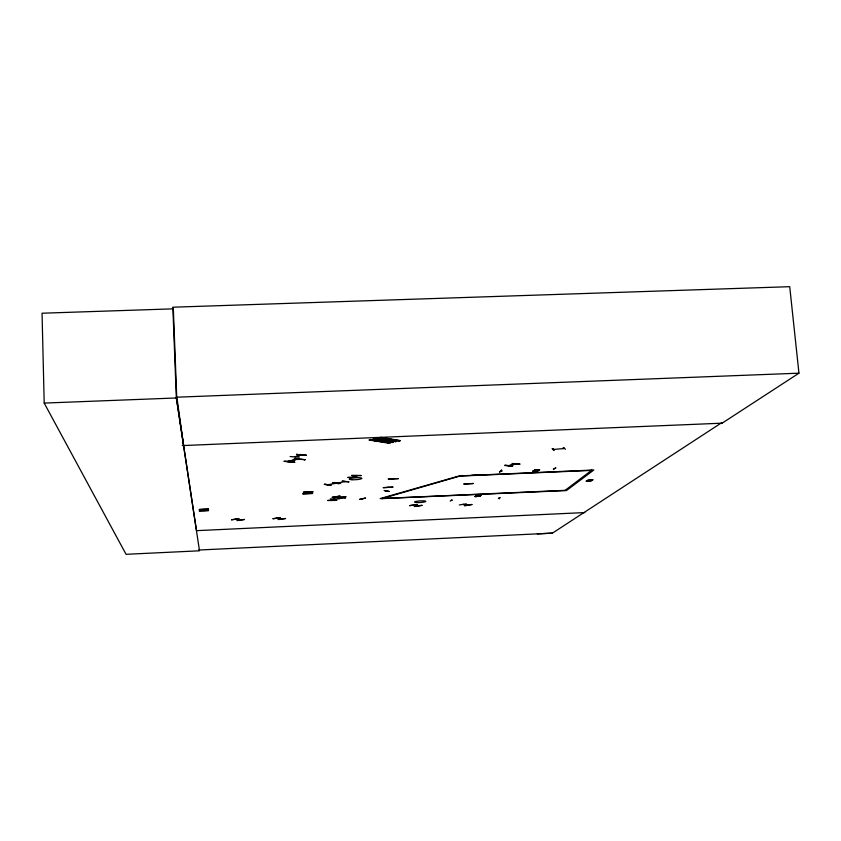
<?xml version="1.0" encoding="UTF-8"?>
<svg xmlns="http://www.w3.org/2000/svg" width="841" height="841" viewBox="0 0 841 841"><rect width="100%" height="100%" fill="white"/><g stroke="black" fill="none" stroke-linecap="round" stroke-linejoin="round"><path stroke-width="1.26" d="M327.822 500.437L336.894 500.363L327.843 500.5M302.886 493.793L312.568 493.425L302.865 493.909M357.414 477.478L347.775 477.446L357.572 477.299M339.974 498.229L345.893 496.737M345.735 496.758L339.775 498.198M392.831 487.17L383.139 487.664L392.873 487.034M417.514 504.516L409.514 505.641L417.315 504.558M290.103 456.547L299.249 457.157M466.345 503.822L459.323 504.936M339.89 496.116L332.048 497.357L340.142 496.095M504.663 465.462L512.705 465.956L505.042 465.388M504.978 465.315L512.6 465.903M272.873 518.666L280.389 517.709L273.146 518.76M231.559 519.77L238.96 518.708M473.346 483.533L463.696 484.059L473.357 483.449M324.363 484.374L331.165 485.026L324.784 484.311M330.797 485.215L324.395 484.321M333.961 482.587L340.752 483.26L334.392 482.534M340.384 483.47L333.993 482.534M340.426 497.02L345.567 497.998L340.51 497.094M552.285 448.642L553.956 450.345L552.285 448.674L552.884 448.61M553.851 450.261L552.726 448.558M500.038 471.822L501.783 470.13L499.607 471.906M450.229 501.131L451.932 499.691M307.512 493.509L308.058 492.164M308.006 493.457L308.048 492.3M392.316 442.492L392.978 442.366L373.257 439.086M375.759 438.56L396.174 441.662L376.39 438.466M396.637 441.336L377.01 438.056M393.462 479.055L393.104 478.928M388.342 487.212L387.88 487.36M300.962 455.118L300.731 455.055M301.698 454.928L295.191 456.821M471.496 475.375L481.462 474.934M476.101 475.428L476.563 475.396M499.565 471.959L501.352 470.214M501.141 471.149L502.077 471.023L500.973 471.149M500.279 497.494L499.144 498.902M353.367 477.225L356.153 475.796M553.42 468.773L554.198 468.742M555.481 467.827L553.41 469.53M564.742 490.618L591.938 470.077M368.978 440.011L388.773 443.207M372.616 439.265L392.4 442.471M373.541 439.055L393.273 442.303M379.47 437.825L399.107 441.062M380.353 437.646L400.064 440.915M369.546 439.896L390.245 442.892L370.166 439.486M537.325 533.867L552.432 533.141L720.895 423.233L722.125 423.181L182.308 445.583M722.072 423.212L798.95 373.183L789.72 286.686L172.847 307.207L176.337 397.972L199.506 550.802L126.055 554.314L44.195 403.081L42.05 313.22L172.91 308.857M508.752 465.641L515.733 463.938M515.996 463.98L509.11 465.672M332.374 500.29L334.634 498.976M330.261 498.902L339.344 498.902M240.768 520.022L235.343 519.349M468.258 505.115L463.118 504.453M341.73 497.641L336.158 496.852M277.446 518.298L276.889 518.224M281.872 518.95L277.141 518.329M362.545 498.745L361.956 498.787M352.663 477.362L355.901 475.659M287.496 461.415L297.809 459.112M294.96 456.747L301.267 454.886M327.885 484.71L328.747 484.563M337.483 482.944L338.492 482.839M345.041 481.546L344.831 481.683M345.441 481.567L337.619 482.913M334.497 499.007L332.679 500.395M342.823 497.557L342.991 497.515M462.844 504.495L467.911 505.147M203.722 510.582L203.68 509.394L204.174 510.55M553.515 449.441L564.164 448.526M276.668 518.277L281.619 518.992M343.98 497.452L343.212 497.578M296.968 453.972L296.947 454.55L306.092 455.233M417.525 505.914L413.572 505.199M328.032 484.689L335.801 483.344L335.17 483.47M287.58 461.457L297.693 459.165M294.592 462.172L283.89 461.32M304.526 459.733L305.136 459.733L294.203 458.765M359.454 499.459L365.625 498.03L359.633 499.407M452.227 500.437L451.449 500.469M339.312 483.638L332.458 482.892L338.934 483.596M348.658 481.872L342.14 481.105L348.983 481.861M386.271 491.123L385.704 491.207M472.032 504.526L464.516 505.725L471.801 504.463M345.556 496.978L337.693 498.261L345.514 497.052M244.268 519.444L237.141 520.505M244.5 519.507L237.351 520.547M278.14 519.486L285.635 518.487L278.413 519.528M422.014 505.294L414.224 506.513L421.993 505.409M589.341 480.211L593.094 479.717L587.67 480.222L588.753 480.348M563.933 447.517L565.383 449.294M341.141 497.546L341.698 497.609M536.768 470.844L538.166 470.592L533.856 470.823L538.766 470.55L533.247 470.918L535.685 471.013M584.789 512.568L196.51 530.66L176.305 397.215L798.95 373.183M198.581 550.035L552.432 533.141M565.11 490.345L380.174 498.576L458.671 476.111L591.507 470.403M199.328 510.992L208.642 510.54L199.317 510.792M555.396 467.922L555.954 467.901M336.453 496.789L336.526 496.779M44.195 403.081L176.337 397.972M296.947 454.55L306.45 455.128M284.689 461.131L294.802 462.266L286.413 461.562M295.012 458.566L305.136 459.68M231.559 519.791L238.739 518.739M390.129 442.934L369.809 439.811M374.024 438.96L393.546 441.998M380.058 437.709L399.496 440.758M413.835 505.147L418.187 505.925M512.085 463.549L520.085 464.137L512.4 463.507M400.379 440.579L380.679 437.299M563.039 447.875L563.06 448.558M183.622 445.53L176.694 396.206L173.288 307.606M300.605 454.329L300.647 455.097M180.237 423.181L180.268 423.875M479.864 496.011L475.922 496.232L479.864 496.011M475.943 495.685L481.01 495.391L475.943 495.685M534.666 470.13L539.68 469.677L538.461 470.256L538.955 469.814C536.663 470.529 532.7 470.256 534.666 470.13M475.386 496.253L480.4 495.969L475.48 496.19M303.422 492.206L313.167 491.838L303.422 492.248M591.496 480.558L587.417 480.779L591.496 480.558M381.709 498.629L566.498 490.545L593.841 470.003L460.542 475.869L381.709 498.629M388.332 479.044L398.34 478.613L388.332 479.044M586.86 480.8L592.064 480.505L586.86 480.8M474.944 496.589L476.784 496.526L474.944 496.589M532.71 471.254L534.718 471.191L532.71 471.254M498.461 498.282L499.302 498.293L498.461 498.282M586.251 481.168L588.143 481.105L586.251 481.168M351.517 475.48L361.231 475.543L351.527 475.491M384.305 490.524L389.225 491.47L384.305 490.524M208.515 509.026L199.149 509.509L208.515 509.089M352.011 479.738A6.318 0.999 -3.3 0 0 361.893 478.434A6.318 0.999 -3.3 0 0 352.905 477.961A6.318 0.999 -3.3 0 0 352.011 479.738M416.81 502.561A5.666 0.799 -3.6 0 0 425.809 501.457A5.666 0.799 -3.6 0 0 417.988 501.11A5.666 0.799 -3.6 0 0 416.81 502.561"/></g></svg>
